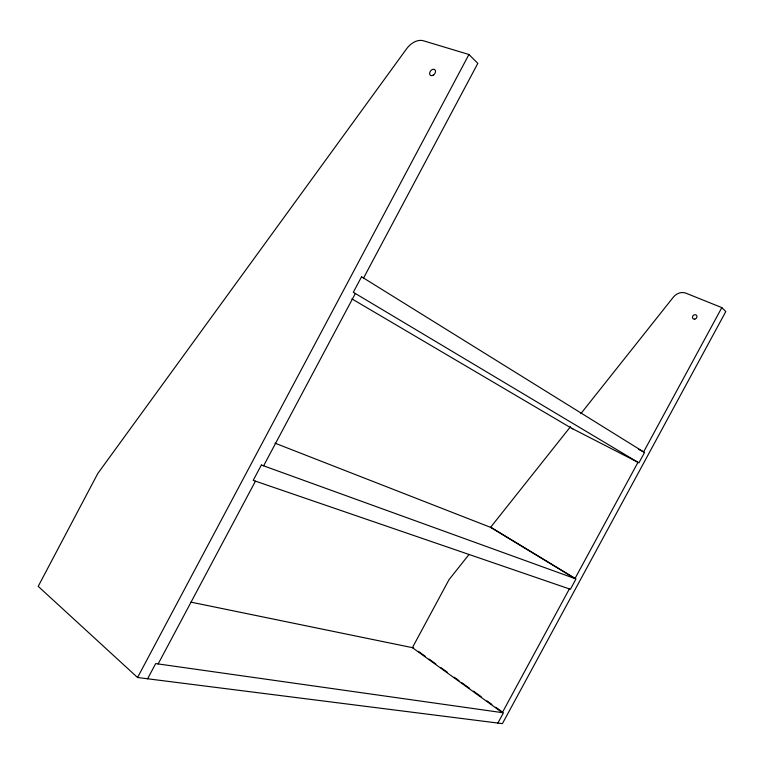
<?xml version="1.0" encoding="UTF-8"?>
<svg xmlns="http://www.w3.org/2000/svg" width="764" height="764" viewBox="0 0 764 764"><rect width="100%" height="100%" fill="white"/><g stroke="black" fill="none" stroke-linecap="round" stroke-linejoin="round"><path stroke-width="1.15" d="M137.549 677.506L468.943 54.502L423.351 40.759A16.139 11.116 -51.8 0 0 406.725 48.629L97.773 473.527L38.2 586.351L137.549 677.506L502.416 723.632L725.8 311.578L721.827 307.606L685.929 293.175A10.868 9.244 -43.7 0 0 673.332 297.186L580.898 413.591M147.605 678.776L155.684 663.591L503.447 712.802L497.889 723.059M158.158 663.935L255.453 481.139M263.609 465.82L355.336 293.491M363.568 278.029L477.815 63.383L468.943 54.502M569.371 588.92L502.32 712.64L412.407 647.652L449.012 579.685L469.048 554.454M721.827 307.606L643.632 451.906L638.36 449.232M570.536 426.646L490.574 527.351L574.977 578.577L637.988 462.315L571.443 428.155L351.889 298.867M190.885 602.127L413.601 647.901M275.002 443.177L491.663 527.781M571.797 428.26L572.79 428.843M491.357 527.59L573.965 577.718M418.433 651.386L425.195 656.276M429.062 659.065L435.824 663.945M440.656 667.44L447.417 672.32M454.179 677.21L459.011 680.695M461.905 682.787L469.64 688.374M473.499 691.162L481.234 696.749M487.031 700.932L491.854 704.427M495.721 707.216L502.483 712.105M261.374 465.018L253.199 480.365L570.402 589.273L575.999 578.95L261.374 465.018M361.553 276.778L353.302 292.278L638.914 462.869L644.549 452.479L361.553 276.778M433.14 75.206A3.581 2.512 -51.6 0 0 434.792 69.648A3.581 2.512 -51.6 0 0 429.75 72.494A3.581 2.512 -51.6 0 0 433.14 75.206M694.705 319.132A2.407 2.063 -42.8 0 0 696.653 315.542A2.407 2.063 -42.8 0 0 692.747 316.124A2.407 2.063 -42.8 0 0 694.705 319.132"/></g></svg>
